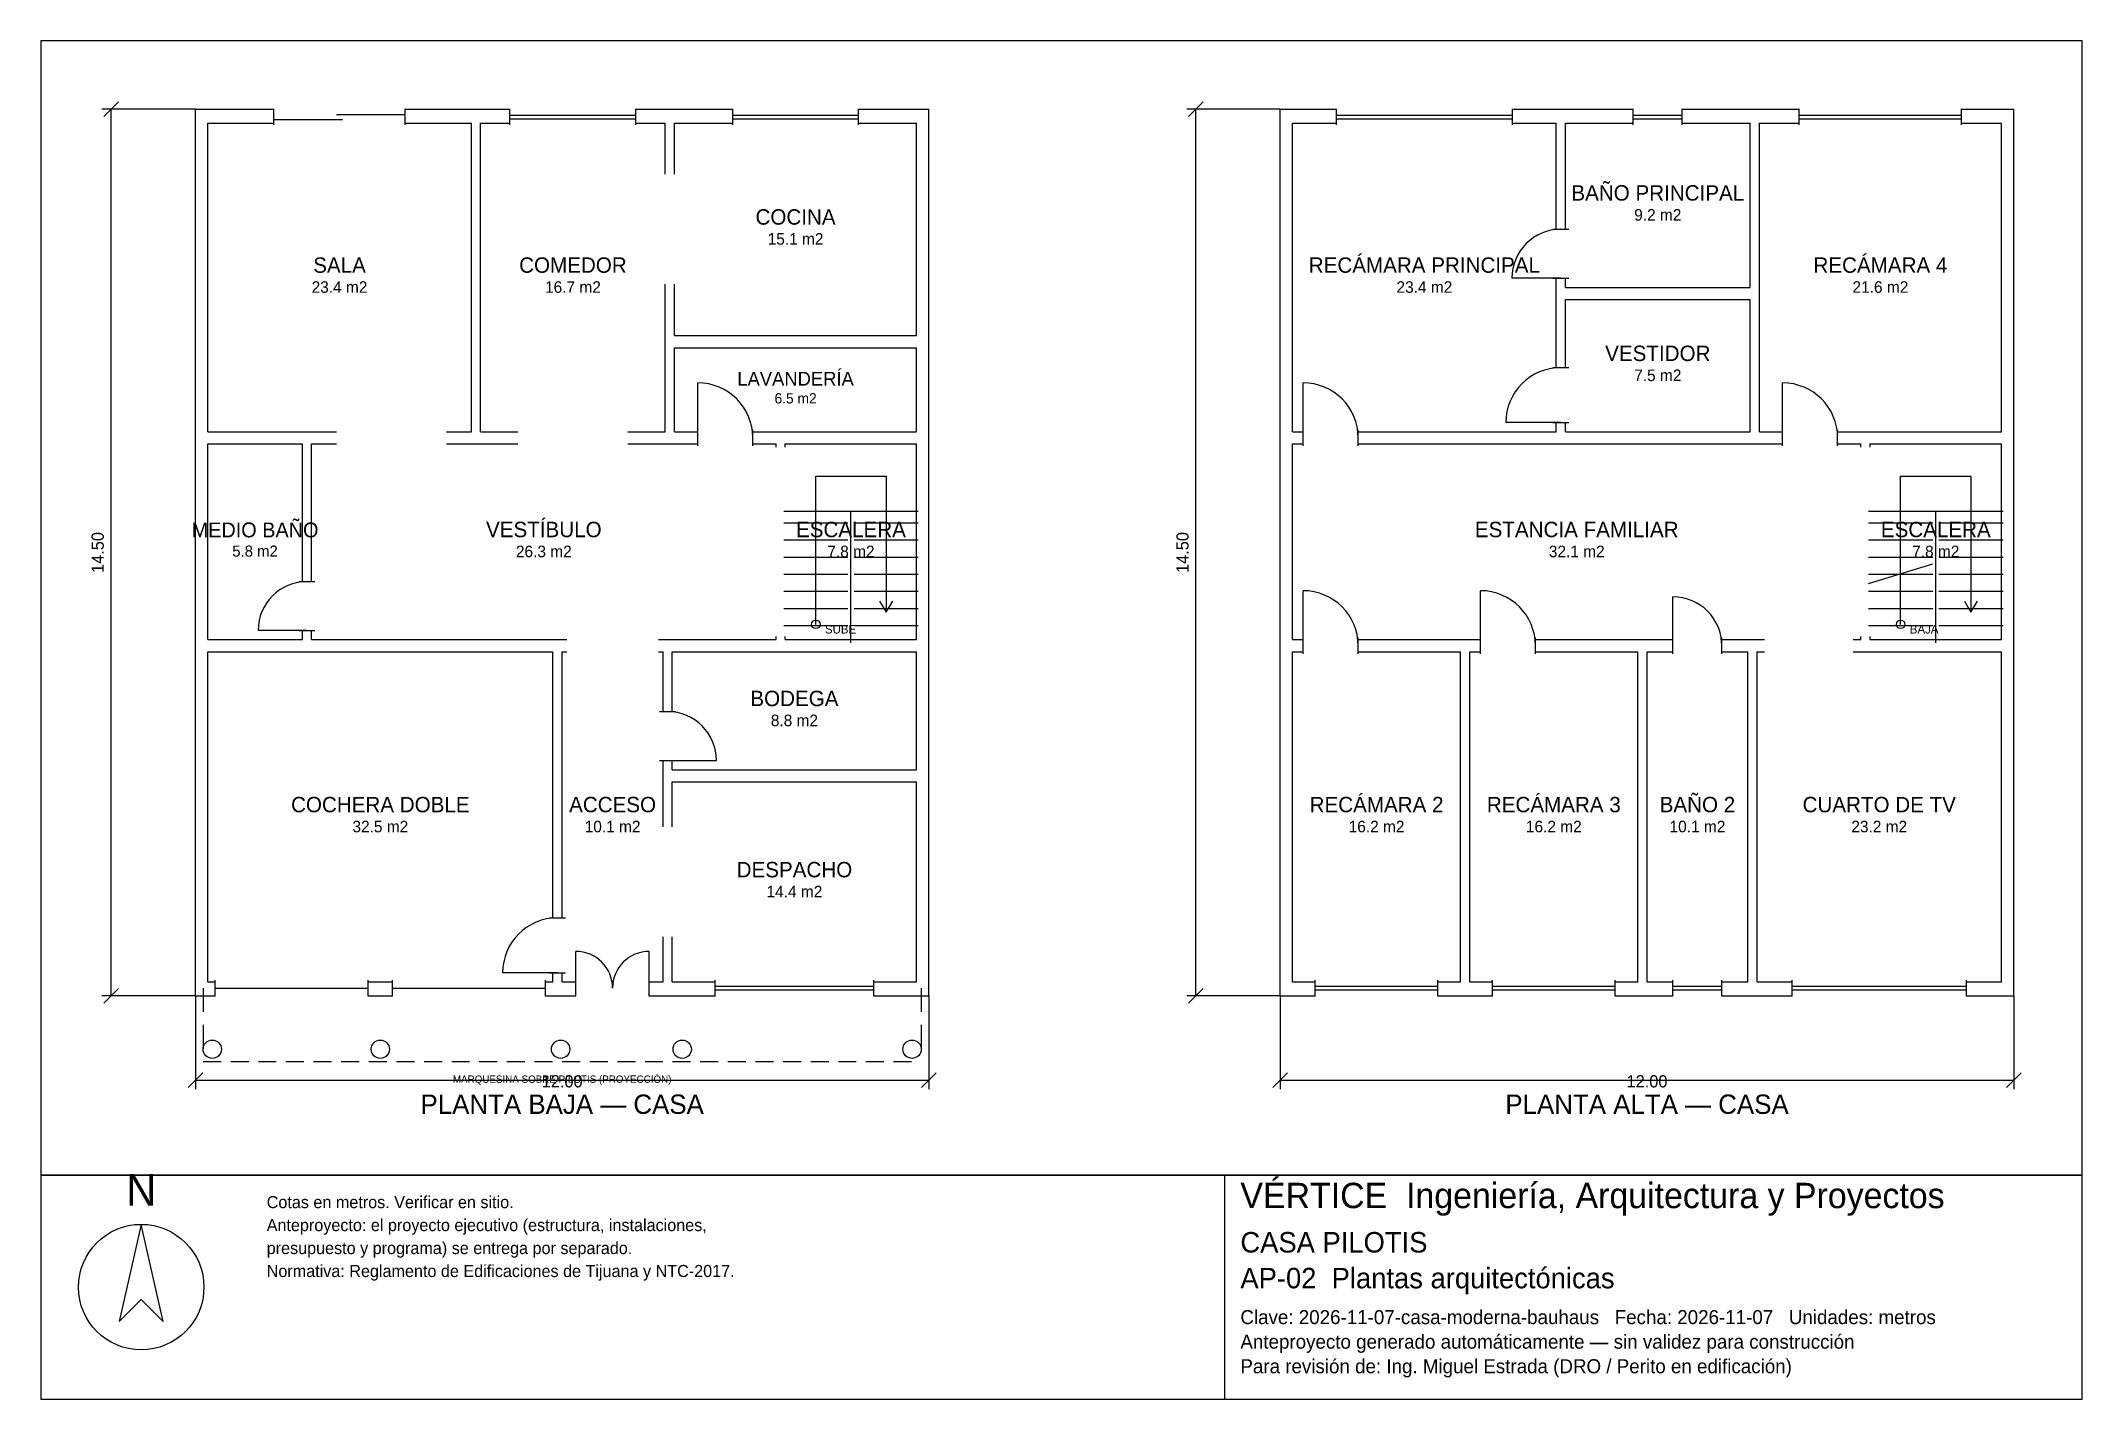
# Model space of a CAD drawing. Header units: metres. Extents: x -2.7 to 30.7, y -6.7 to 15.5.
import ezdxf
from ezdxf.enums import TextEntityAlignment as Align

# ---------------------------------------------------------------- set-up
doc = ezdxf.new("R2010")
doc.units = ezdxf.units.M
doc.header["$LTSCALE"] = 0.5
for name, color, linetype in [('A-AREA', 252, 'CONTINUOUS'), ('A-ESCALERA', 6, 'CONTINUOUS'), ('A-MUROS', 7, 'CONTINUOUS'), ('A-PUERTAS', 2, 'CONTINUOUS'), ('A-TEXTO', 3, 'CONTINUOUS'), ('A-VANOS', 4, 'CONTINUOUS'), ('COTAS', 8, 'CONTINUOUS'), ('LAMINA', 9, 'CONTINUOUS'), ('T-TITULO', 3, 'CONTINUOUS')]:
    doc.layers.add(name, color=color, linetype=linetype)
doc.styles.get("Standard").update_dxf_attribs({"font": 'txt', "width": 0.9})

msp = doc.modelspace()

# ---------------------------------------------------------------- linework, layer by layer
at = {"layer": 'A-ESCALERA'}
for p, q in [((9.5, 7.8), (11.7, 7.8)), ((10.6, 5.65), (10.6, 7.8)), ((27.25, 7.8), (29.45, 7.8)), ((28.35, 5.65), (28.35, 7.8)), ((9.5, 7.61), (10.55, 7.61)), ((10.65, 7.61), (11.7, 7.61)), ((27.25, 7.61), (28.3, 7.61)), ((28.4, 7.61), (29.45, 7.61)), ((9.5, 7.33), (10.55, 7.33)), ((9.5, 7.05), (10.55, 7.05)), ((10.65, 7.33), (11.7, 7.33)), ((10.65, 7.05), (11.7, 7.05)), ((27.25, 7.33), (28.3, 7.33)), ((27.25, 7.05), (28.3, 7.05)), ((28.4, 7.33), (29.45, 7.33)), ((28.4, 7.05), (29.45, 7.05)), ((9.5, 6.77), (10.55, 6.77)), ((10.65, 6.77), (11.7, 6.77)), ((27.25, 6.6175), (28.3, 6.94)), ((27.25, 6.77), (28.3, 6.77)), ((28.4, 6.77), (29.45, 6.77)), ((9.5, 6.49), (10.55, 6.49)), ((10.65, 6.49), (11.7, 6.49)), ((27.25, 6.49), (28.3, 6.49)), ((28.4, 6.49), (29.45, 6.49)), ((9.5, 6.21), (10.55, 6.21)), ((10.65, 6.21), (11.7, 6.21)), ((27.25, 6.21), (28.3, 6.21)), ((28.4, 6.21), (29.45, 6.21)), ((9.5, 5.93), (10.55, 5.93)), ((10.65, 5.93), (11.7, 5.93)), ((27.25, 5.93), (28.3, 5.93)), ((28.4, 5.93), (29.45, 5.93))]:
    msp.add_line(p, q, dxfattribs=at)
for points in [[(10.025, 5.95), (10.025, 8.375), (11.175, 8.375), (11.175, 6.15)], [(27.775, 5.95), (27.775, 8.375), (28.925, 8.375), (28.925, 6.15)], [(11.067, 6.33), (11.175, 6.15), (11.283, 6.33)], [(28.817, 6.33), (28.925, 6.15), (29.033, 6.33)]]:
    msp.add_lwpolyline(points, dxfattribs=at)
for centre in [(10.025, 5.95), (27.775, 5.95)]:
    msp.add_circle(centre, 0.07, dxfattribs=at)
at = {"layer": 'A-MUROS'}
for p, q in [((-0.125, 14.375), (1.158, 14.375)), ((-0.125, -0.125), (-0.125, 14.375)), ((1.158, 14.12), (1.158, 14.38)), ((3.308, 14.12), (3.308, 14.38)), ((3.308, 14.375), (5.021, 14.375)), ((5.021, 14.12), (5.021, 14.38)), ((7.082, 14.12), (7.082, 14.38)), ((7.082, 14.375), (8.666, 14.375)), ((8.666, 14.12), (8.666, 14.38)), ((10.722, 14.12), (10.722, 14.38)), ((10.722, 14.375), (11.875, 14.375)), ((11.875, -0.125), (11.875, 14.375)), ((17.625, 14.375), (18.543, 14.375)), ((17.625, -0.125), (17.625, 14.375)), ((18.543, 14.12), (18.543, 14.38)), ((21.422, 14.12), (21.422, 14.38)), ((21.422, 14.375), (23.401, 14.375)), ((23.401, 14.12), (23.401, 14.38)), ((24.202, 14.12), (24.202, 14.38)), ((24.202, 14.375), (26.116, 14.375)), ((26.116, 14.12), (26.116, 14.38)), ((28.772, 14.12), (28.772, 14.38)), ((28.772, 14.375), (29.625, 14.375)), ((29.625, -0.125), (29.625, 14.375)), ((0.075, 14.15), (1.158, 14.15)), ((0.075, 9.1), (0.075, 14.15)), ((3.308, 14.15), (4.39, 14.15)), ((4.39, 9.1), (4.39, 14.15)), ((4.54, 14.15), (5.021, 14.15)), ((4.54, 9.1), (4.54, 14.15)), ((7.082, 14.15), (7.563, 14.15)), ((7.563, 13.312), (7.563, 14.15)), ((7.713, 14.15), (8.666, 14.15)), ((7.713, 13.312), (7.713, 14.15)), ((10.722, 14.15), (11.675, 14.15)), ((11.675, 10.675), (11.675, 14.15)), ((17.825, 14.15), (18.543, 14.15)), ((17.825, 9.1), (17.825, 14.15)), ((21.422, 14.15), (22.14, 14.15)), ((22.14, 12.412), (22.14, 14.15)), ((22.29, 14.15), (23.401, 14.15)), ((22.29, 12.412), (22.29, 14.15)), ((24.202, 14.15), (25.313, 14.15)), ((25.313, 11.462), (25.313, 14.15)), ((25.463, 14.15), (26.116, 14.15)), ((25.463, 9.1), (25.463, 14.15)), ((28.772, 14.15), (29.425, 14.15)), ((29.425, 9.1), (29.425, 14.15)), ((22.085, 12.412), (22.345, 12.412)), ((7.563, 9.1), (7.563, 11.512)), ((7.713, 10.675), (7.713, 11.512)), ((22.085, 11.612), (22.345, 11.612)), ((22.14, 10.15), (22.14, 11.612)), ((22.29, 11.462), (22.29, 11.612)), ((22.29, 11.462), (25.313, 11.462)), ((22.29, 11.263), (25.313, 11.263)), ((22.29, 10.15), (22.29, 11.263)), ((25.313, 9.1), (25.313, 11.263)), ((7.713, 10.675), (11.675, 10.675)), ((7.713, 10.475), (11.675, 10.475)), ((7.713, 9.1), (7.713, 10.475)), ((11.675, 9.1), (11.675, 10.475)), ((22.085, 10.15), (22.345, 10.15)), ((0.075, 9.1), (2.183, 9.1)), ((3.983, 9.1), (4.39, 9.1)), ((4.54, 9.1), (5.151, 9.1)), ((6.952, 9.1), (7.563, 9.1)), ((7.713, 9.1), (8.094, 9.1)), ((8.094, 8.87), (8.094, 9.13)), ((8.994, 8.87), (8.994, 9.13)), ((8.994, 9.1), (11.675, 9.1)), ((17.825, 9.1), (18, 9.1)), ((18, 8.87), (18, 9.13)), ((18.9, 8.87), (18.9, 9.13)), ((18.9, 9.1), (22.14, 9.1)), ((22.085, 9.25), (22.345, 9.25)), ((22.14, 9.1), (22.14, 9.25)), ((22.29, 9.1), (22.29, 9.25)), ((22.29, 9.1), (25.313, 9.1)), ((25.463, 9.1), (25.844, 9.1)), ((25.844, 8.87), (25.844, 9.13)), ((26.744, 8.87), (26.744, 9.13)), ((26.744, 9.1), (29.425, 9.1)), ((0.075, 8.9), (1.625, 8.9)), ((0.075, 5.7), (0.075, 8.9)), ((1.625, 6.65), (1.625, 8.9)), ((1.775, 8.9), (2.183, 8.9)), ((1.775, 6.65), (1.775, 8.9)), ((3.983, 8.9), (5.151, 8.9)), ((6.952, 8.9), (8.094, 8.9)), ((8.994, 8.9), (9.375, 8.9)), ((9.375, 8.85), (9.375, 8.9)), ((9.525, 8.9), (11.675, 8.9)), ((9.525, 8.85), (9.525, 8.9)), ((11.675, 5.7), (11.675, 8.9)), ((17.825, 8.9), (18, 8.9)), ((17.825, 5.7), (17.825, 8.9)), ((18.9, 8.9), (25.844, 8.9)), ((26.744, 8.9), (27.125, 8.9)), ((27.125, 8.85), (27.125, 8.9)), ((27.275, 8.9), (29.425, 8.9)), ((27.275, 8.85), (27.275, 8.9)), ((29.425, 5.7), (29.425, 8.9)), ((1.57, 6.65), (1.83, 6.65)), ((0.075, 5.7), (1.625, 5.7)), ((1.57, 5.85), (1.83, 5.85)), ((1.625, 5.7), (1.625, 5.85)), ((1.775, 5.7), (1.775, 5.85)), ((1.775, 5.7), (5.95, 5.7)), ((7.45, 5.7), (9.375, 5.7)), ((9.375, 5.7), (9.375, 5.75)), ((9.525, 5.7), (9.525, 5.75)), ((9.525, 5.7), (11.675, 5.7)), ((17.825, 5.7), (18, 5.7)), ((18, 5.47), (18, 5.73)), ((18.9, 5.47), (18.9, 5.73)), ((18.9, 5.7), (20.9, 5.7)), ((20.9, 5.47), (20.9, 5.73)), ((21.8, 5.47), (21.8, 5.73)), ((21.8, 5.7), (24.05, 5.7)), ((24.05, 5.47), (24.05, 5.73)), ((24.85, 5.47), (24.85, 5.73)), ((24.85, 5.7), (25.55, 5.7)), ((27, 5.7), (27.125, 5.7)), ((27.125, 5.7), (27.125, 5.75)), ((27.275, 5.7), (27.275, 5.75)), ((27.275, 5.7), (29.425, 5.7)), ((0.075, 5.5), (5.725, 5.5)), ((0.075, 0.1), (0.075, 5.5)), ((5.725, 1.15), (5.725, 5.5)), ((5.875, 5.5), (5.95, 5.5)), ((5.875, 1.15), (5.875, 5.5)), ((7.45, 5.5), (7.525, 5.5)), ((7.525, 4.522), (7.525, 5.5)), ((7.675, 5.5), (11.675, 5.5)), ((7.675, 4.522), (7.675, 5.5)), ((11.675, 3.572), (11.675, 5.5)), ((17.825, 5.5), (18, 5.5)), ((17.825, 0.1), (17.825, 5.5)), ((18.9, 5.5), (20.575, 5.5)), ((20.575, 0.1), (20.575, 5.5)), ((20.725, 5.5), (20.9, 5.5)), ((20.725, 0.1), (20.725, 5.5)), ((21.8, 5.5), (23.475, 5.5)), ((23.475, 0.1), (23.475, 5.5)), ((23.625, 5.5), (24.05, 5.5)), ((23.625, 0.1), (23.625, 5.5)), ((24.85, 5.5), (25.275, 5.5)), ((25.275, 0.1), (25.275, 5.5)), ((25.425, 5.5), (25.55, 5.5)), ((25.425, 0.1), (25.425, 5.5)), ((27, 5.5), (29.425, 5.5)), ((29.425, 0.1), (29.425, 5.5)), ((7.47, 4.522), (7.73, 4.522)), ((7.47, 3.722), (7.73, 3.722)), ((7.525, 2.636), (7.525, 3.722)), ((7.675, 3.572), (7.675, 3.722)), ((7.675, 3.572), (11.675, 3.572)), ((7.675, 3.372), (11.675, 3.372)), ((7.675, 2.636), (7.675, 3.372)), ((11.675, 0.1), (11.675, 3.372)), ((5.67, 1.15), (5.93, 1.15)), ((7.525, 0.1), (7.525, 0.836)), ((7.675, 0.1), (7.675, 0.836)), ((0.075, 0.1), (0.2, 0.1)), ((0.2, -0.13), (0.2, 0.13)), ((2.7, -0.13), (2.7, 0.13)), ((2.7, 0.1), (3.1, 0.1)), ((3.1, -0.13), (3.1, 0.13)), ((5.6, -0.13), (5.6, 0.13)), ((5.6, 0.1), (5.725, 0.1)), ((5.67, 0.25), (5.93, 0.25)), ((5.725, 0.1), (5.725, 0.25)), ((5.875, 0.1), (5.875, 0.25)), ((5.875, 0.1), (6.1, 0.1)), ((6.1, -0.13), (6.1, 0.13)), ((7.3, -0.13), (7.3, 0.13)), ((7.3, 0.1), (7.525, 0.1)), ((7.675, 0.1), (8.378, 0.1)), ((8.378, -0.13), (8.378, 0.13)), ((10.972, -0.13), (10.972, 0.13)), ((10.972, 0.1), (11.675, 0.1)), ((17.825, 0.1), (18.195, 0.1)), ((18.195, -0.13), (18.195, 0.13)), ((20.205, -0.13), (20.205, 0.13)), ((20.205, 0.1), (20.575, 0.1)), ((20.725, 0.1), (21.095, 0.1)), ((21.095, -0.13), (21.095, 0.13)), ((23.105, -0.13), (23.105, 0.13)), ((23.105, 0.1), (23.475, 0.1)), ((23.625, 0.1), (24.05, 0.1)), ((24.05, -0.13), (24.05, 0.13)), ((24.85, -0.13), (24.85, 0.13)), ((24.85, 0.1), (25.275, 0.1)), ((25.425, 0.1), (25.998, 0.1)), ((25.998, -0.13), (25.998, 0.13)), ((28.852, -0.13), (28.852, 0.13)), ((28.852, 0.1), (29.425, 0.1)), ((-0.125, -0.125), (0.2, -0.125)), ((2.7, -0.125), (3.1, -0.125)), ((5.6, -0.125), (6.1, -0.125)), ((7.3, -0.125), (8.378, -0.125)), ((10.972, -0.125), (11.875, -0.125)), ((17.625, -0.125), (18.195, -0.125)), ((20.205, -0.125), (21.095, -0.125)), ((23.105, -0.125), (24.05, -0.125)), ((24.85, -0.125), (25.998, -0.125)), ((28.852, -0.125), (29.625, -0.125))]:
    msp.add_line(p, q, dxfattribs=at)
for centre in [(0.15, -1), (2.9, -1), (5.85, -1), (7.839, -1), (11.6, -1)]:
    msp.add_circle(centre, 0.15, dxfattribs=at)
at = {"layer": 'A-PUERTAS'}
for p, q in [((22.215, 11.612), (21.415, 11.612)), ((8.094, 9), (8.094, 9.9)), ((18, 9), (18, 9.9)), ((25.844, 9), (25.844, 9.9)), ((22.215, 9.25), (21.315, 9.25)), ((18, 5.6), (18, 6.5)), ((20.9, 5.6), (20.9, 6.5)), ((24.05, 5.6), (24.05, 6.4)), ((1.7, 5.85), (0.9, 5.85)), ((7.6, 3.722), (8.4, 3.722)), ((6.1, 0), (6.1, 0.6)), ((7.3, 0), (7.3, 0.6)), ((5.8, 0.25), (4.9, 0.25))]:
    msp.add_line(p, q, dxfattribs=at)
for centre, radius, start, end in [((22.215, 11.612), 0.8, 90, 180), ((22.215, 9.25), 0.9, 90, 180), ((8.094, 9), 0.9, 0, 90), ((18, 9), 0.9, 0, 90), ((25.844, 9), 0.9, 0, 90), ((1.7, 5.85), 0.8, 90, 180), ((18, 5.6), 0.9, 0, 90), ((20.9, 5.6), 0.9, 0, 90), ((24.05, 5.6), 0.8, 0, 90), ((7.6, 3.722), 0.8, 0, 90), ((5.8, 0.25), 0.9, 90, 180), ((6.1, 0), 0.6, 0, 90), ((7.3, 0), 0.6, 90, 180)]:
    msp.add_arc(centre, radius, start, end, dxfattribs=at)
at = {"layer": 'A-VANOS'}
for p, q in [((1.158, 14.21), (2.283, 14.21)), ((2.183, 14.29), (3.308, 14.29)), ((5.021, 14.28), (7.082, 14.28)), ((5.021, 14.22), (7.082, 14.22)), ((8.666, 14.28), (10.722, 14.28)), ((8.666, 14.22), (10.722, 14.22)), ((18.543, 14.28), (21.422, 14.28)), ((18.543, 14.22), (21.422, 14.22)), ((23.401, 14.28), (24.202, 14.28)), ((23.401, 14.22), (24.202, 14.22)), ((26.116, 14.28), (28.772, 14.28)), ((26.116, 14.22), (28.772, 14.22)), ((0.2, 0), (2.7, 0)), ((3.1, 0), (5.6, 0)), ((8.378, 0.03), (10.972, 0.03)), ((18.195, 0.03), (20.205, 0.03)), ((21.095, 0.03), (23.105, 0.03)), ((24.05, 0.03), (24.85, 0.03)), ((25.998, 0.03), (28.852, 0.03)), ((8.378, -0.03), (10.972, -0.03)), ((18.195, -0.03), (20.205, -0.03)), ((21.095, -0.03), (23.105, -0.03)), ((24.05, -0.03), (24.85, -0.03)), ((25.998, -0.03), (28.852, -0.03))]:
    msp.add_line(p, q, dxfattribs=at)
at = {"layer": 'COTAS'}
for p, q in [((-0.125, 14.375), (-1.655, 14.375)), ((-1.625, 14.255), (-1.385, 14.495)), ((-1.505, -0.125), (-1.505, 14.375)), ((17.625, 14.375), (16.095, 14.375)), ((16.125, 14.255), (16.365, 14.495)), ((16.245, -0.125), (16.245, 14.375)), ((0, 0), (0, -0.39)), ((11.75, 0), (11.75, -0.39)), ((-0.125, -0.125), (-1.655, -0.125)), ((-1.625, -0.245), (-1.385, -0.005)), ((-0.125, -0.125), (-0.125, -1.655)), ((11.875, -0.125), (11.875, -1.655)), ((17.625, -0.125), (16.095, -0.125)), ((16.125, -0.245), (16.365, -0.005)), ((17.625, -0.125), (17.625, -1.655)), ((29.625, -0.125), (29.625, -1.655)), ((0, -0.6), (0, -0.99)), ((11.75, -0.6), (11.75, -0.99)), ((0, -1.2), (0.2938, -1.2)), ((0.4519, -1.2), (0.7457, -1.2)), ((0.9038, -1.2), (1.1976, -1.2)), ((1.3558, -1.2), (1.6495, -1.2)), ((1.8077, -1.2), (2.1014, -1.2)), ((2.2596, -1.2), (2.5534, -1.2)), ((2.7115, -1.2), (3.0053, -1.2)), ((3.1635, -1.2), (3.4572, -1.2)), ((3.6154, -1.2), (3.9091, -1.2)), ((4.0673, -1.2), (4.3611, -1.2)), ((4.5192, -1.2), (4.813, -1.2)), ((4.9712, -1.2), (5.2649, -1.2)), ((5.4231, -1.2), (5.7168, -1.2)), ((5.875, -1.2), (6.1688, -1.2)), ((6.3269, -1.2), (6.6207, -1.2)), ((6.7788, -1.2), (7.0726, -1.2)), ((7.2308, -1.2), (7.5245, -1.2)), ((7.6827, -1.2), (7.9764, -1.2)), ((8.1346, -1.2), (8.4284, -1.2)), ((8.5865, -1.2), (8.8803, -1.2)), ((9.0385, -1.2), (9.3322, -1.2)), ((9.4904, -1.2), (9.7841, -1.2)), ((9.9423, -1.2), (10.2361, -1.2)), ((10.3942, -1.2), (10.688, -1.2)), ((10.8462, -1.2), (11.1399, -1.2)), ((11.2981, -1.2), (11.5918, -1.2)), ((-0.245, -1.625), (-0.005, -1.385)), ((-0.125, -1.505), (11.875, -1.505)), ((11.755, -1.625), (11.995, -1.385)), ((17.505, -1.625), (17.745, -1.385)), ((17.625, -1.505), (29.625, -1.505)), ((29.505, -1.625), (29.745, -1.385))]:
    msp.add_line(p, q, dxfattribs=at)
at = {"layer": 'LAMINA'}
msp.add_line((16.717, -6.7247), (16.717, -3.0583), dxfattribs=at)
for points in [[(-2.655, -3.0583), (30.745, -3.0583), (30.745, 15.495), (-2.655, 15.495)], [(-2.655, -6.7247), (30.745, -6.7247), (30.745, -3.0583), (-2.655, -3.0583)], [(-1.0124, -3.8649), (-1.3718, -5.4562), (-1.0124, -5.0969), (-0.6531, -5.4562)]]:
    msp.add_lwpolyline(points, close=True, dxfattribs=at)
msp.add_circle((-1.0124, -4.8915), 1.0266, dxfattribs=at)

# ---------------------------------------------------------------- texts
at = {"layer": 'A-AREA'}
for s, height, p in [('9.2 m2', 0.189, (23.8015, 12.554)), ('15.1 m2', 0.189, (9.694, 12.1605)), ('23.4 m2', 0.189, (2.2325, 11.373)), ('16.7 m2', 0.189, (6.0515, 11.373)), ('23.4 m2', 0.189, (19.9825, 11.373)), ('21.6 m2', 0.189, (27.444, 11.373)), ('7.5 m2', 0.189, (23.8015, 9.9295)), ('6.5 m2', 0.1688, (9.694, 9.5625)), ('5.8 m2', 0.1821, (0.85, 7.0571)), ('26.3 m2', 0.189, (5.575, 7.048)), ('7.8 m2', 0.189, (10.6, 7.048)), ('32.1 m2', 0.189, (22.475, 7.048)), ('7.8 m2', 0.189, (28.35, 7.048)), ('8.8 m2', 0.189, (9.675, 4.284)), ('32.5 m2', 0.189, (2.9, 2.548)), ('10.1 m2', 0.189, (6.7, 2.548)), ('16.2 m2', 0.189, (19.2, 2.548)), ('16.2 m2', 0.189, (22.1, 2.548)), ('10.1 m2', 0.189, (24.45, 2.548)), ('23.2 m2', 0.189, (27.425, 2.548)), ('14.4 m2', 0.189, (9.675, 1.484)), ('MARQUESINA SOBRE PILOTIS (PROYECCIÓN)', 0.12, (5.875, -1.55))]:
    msp.add_text(s, height=height, dxfattribs=at).set_placement(p, align=Align.CENTER)
at = {"layer": 'A-ESCALERA'}
for s, p in [('SUBE', (10.175, 5.8)), ('BAJA', (27.925, 5.8))]:
    msp.add_text(s, height=0.14, dxfattribs=at).set_placement(p)
at = {"layer": 'A-TEXTO'}
for s, height, p in [('BAÑO PRINCIPAL', 0.252, (23.8015, 12.8816)), ('COCINA', 0.252, (9.694, 12.4881)), ('SALA', 0.252, (2.2325, 11.7006)), ('COMEDOR', 0.252, (6.0515, 11.7006)), ('RECÁMARA PRINCIPAL', 0.252, (19.9825, 11.7006)), ('RECÁMARA 4', 0.252, (27.444, 11.7006)), ('VESTIDOR', 0.252, (23.8015, 10.2571)), ('LAVANDERÍA', 0.225, (9.694, 9.855)), ('MEDIO BAÑO', 0.2429, (0.85, 7.3729)), ('VESTÍBULO', 0.252, (5.575, 7.3756)), ('ESCALERA', 0.252, (10.6, 7.3756)), ('ESTANCIA FAMILIAR', 0.252, (22.475, 7.3756)), ('ESCALERA', 0.252, (28.35, 7.3756)), ('BODEGA', 0.252, (9.675, 4.6116)), ('COCHERA DOBLE', 0.252, (2.9, 2.8756)), ('ACCESO', 0.252, (6.7, 2.8756)), ('RECÁMARA 2', 0.252, (19.2, 2.8756)), ('RECÁMARA 3', 0.252, (22.1, 2.8756)), ('BAÑO 2', 0.252, (24.45, 2.8756)), ('CUARTO DE TV', 0.252, (27.425, 2.8756)), ('DESPACHO', 0.252, (9.675, 1.8116))]:
    msp.add_text(s, height=height, dxfattribs=at).set_placement(p, align=Align.CENTER)
at = {"layer": 'COTAS'}
for p in [(-1.625, 7.125), (16.125, 7.125)]:
    msp.add_text('14.50', height=0.2, rotation=90, dxfattribs=at).set_placement(p, align=Align.CENTER)
for p in [(5.875, -1.625), (23.625, -1.625)]:
    msp.add_text('12.00', height=0.2, dxfattribs=at).set_placement(p, align=Align.CENTER)
at = {"layer": 'LAMINA'}
msp.add_text('N', height=0.5133, dxfattribs=at).set_placement((-1.0124, -3.557), align=Align.CENTER)
for s, height, p in [('VÉRTICE  Ingeniería, Arquitectura y Proyectos', 0.4145, (16.9721, -3.6003)), ('Cotas en metros. Verificar en sitio.', 0.1977, (1.0407, -3.6003)), ('Anteproyecto: el proyecto ejecutivo (estructura, instalaciones,', 0.1977, (1.0407, -3.9759)), ('CASA PILOTIS', 0.3348, (16.9721, -4.3256)), ('presupuesto y programa) se entrega por separado.', 0.1977, (1.0407, -4.3515)), ('Normativa: Reglamento de Edificaciones de Tijuana y NTC-2017.', 0.1977, (1.0407, -4.727)), ('AP-02  Plantas arquitectónicas', 0.3348, (16.9721, -4.9115)), ('Clave: 2026-11-07-casa-moderna-bauhaus   Fecha: 2026-11-07   Unidades: metros', 0.2295, (16.9721, -5.4973)), ('Anteproyecto generado automáticamente — sin validez para construcción', 0.2295, (16.9721, -5.899)), ('Para revisión de: Ing. Miguel Estrada (DRO / Perito en edificación)', 0.2295, (16.9721, -6.3007))]:
    msp.add_text(s, height=height, dxfattribs=at).set_placement(p)
at = {"layer": 'T-TITULO'}
for s, p in [('PLANTA BAJA — CASA', (5.875, -2.0583)), ('PLANTA ALTA — CASA', (23.625, -2.0583))]:
    msp.add_text(s, height=0.3167, dxfattribs=at).set_placement(p, align=Align.CENTER)

doc.saveas('drawing.dxf')
